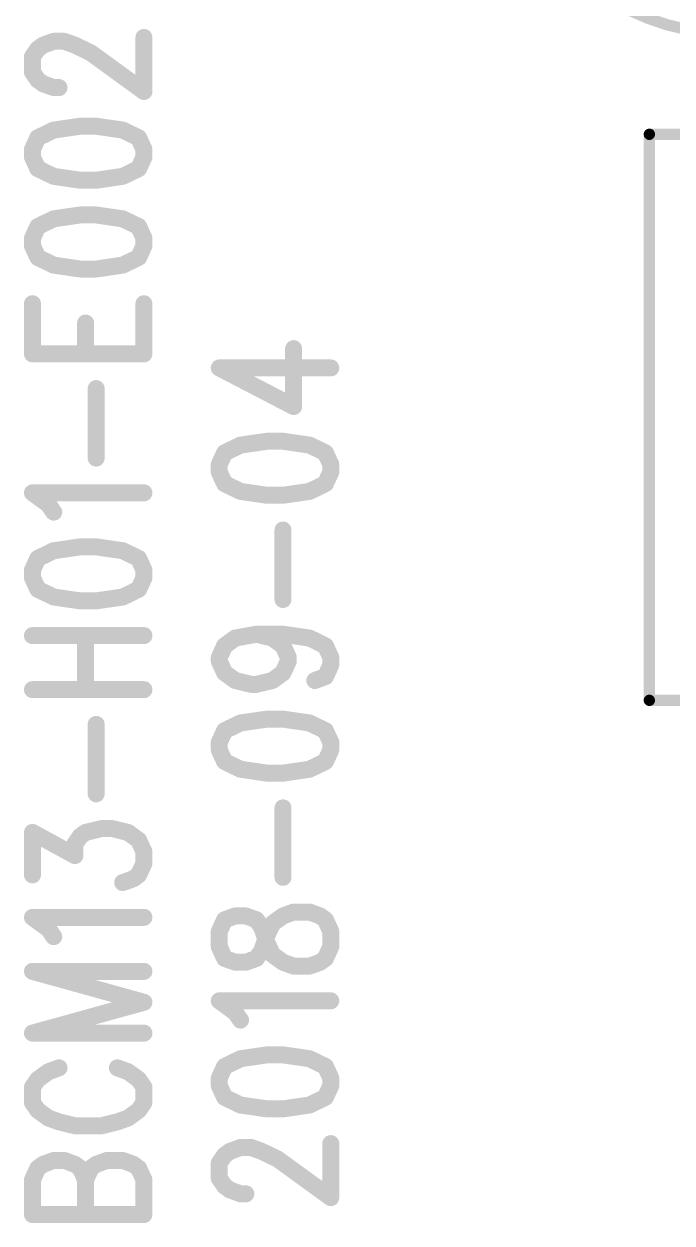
# Model space of a CAD drawing. Extents: x 97 to 206, y 100 to 175.
# Drawn here: x 116.23 to 121.95, y 129.88 to 140.47 of the extents above; entities that cross this region are included whole.
import ezdxf

# ---------------------------------------------------------------- set-up
doc = ezdxf.new("R2010")
doc.units = 0
doc.layers.get('0').update_dxf_attribs({"linetype": 'CONTINUOUS'})
doc.layers.add('SILK-TOP_PHO', color=9, linetype='CONTINUOUS')

# ---------------------------------------------------------------- blocks, each defined once
blk = doc.blocks.new('ROUND_1')
at = {"const_width": 0.050038}
blk.add_lwpolyline([(-0.025018, 0, 1), (0.025018, 0, 1)], format="xyb", close=True, dxfattribs=at)
blk = doc.blocks.new('ROUND_61')
at = {"const_width": 0.075056}
blk.add_lwpolyline([(-0.037528, 0, 1), (0.037528, 0, 1)], format="xyb", close=True, dxfattribs=at)

msp = doc.modelspace()

# ---------------------------------------------------------------- linework, layer by layer
at = {"layer": 'SILK-TOP_PHO', "const_width": 0.100076}
msp.add_lwpolyline([(120.458738, 142.38986, 0.4142136), (122.458734, 140.389864)], format="xyb", dxfattribs=at)
at = {"layer": 'SILK-TOP_PHO'}
for points, const_width in [([(116.34851, 140.253466), (116.395246, 140.287502)], 0.150114), ([(116.395246, 140.287502), (116.488972, 140.321538)], 0.150114), ([(116.488972, 140.321538), (116.582698, 140.321538)], 0.150114), ([(116.582698, 140.321538), (116.676678, 140.287502)], 0.150114), ([(116.676678, 140.287502), (116.81714, 140.21943)], 0.150114), ([(117.286024, 139.878308), (117.286024, 140.355574)], 0.150114), ([(116.30152, 140.18514), (116.34851, 140.253466)], 0.150114), ([(116.30152, 140.048742), (116.30152, 140.18514)], 0.150114), ([(116.81714, 140.21943), (117.286024, 139.878308)], 0.150114), ([(116.34851, 139.98067), (116.30152, 140.048742)], 0.150114), ([(116.395246, 139.946634), (116.34851, 139.98067)], 0.150114), ([(116.488972, 139.912598), (116.395246, 139.946634)], 0.150114), ([(116.535962, 139.912598), (116.488972, 139.912598)], 0.150114), ([(116.488972, 139.53744), (116.34851, 139.469368)], 0.150114), ([(116.723414, 139.571476), (116.488972, 139.53744)], 0.150114), ([(116.86413, 139.571476), (116.723414, 139.571476)], 0.150114), ([(117.098318, 139.53744), (116.86413, 139.571476)], 0.150114), ([(117.239034, 139.469368), (117.098318, 139.53744)], 0.150114), ([(116.34851, 139.469368), (116.30152, 139.367006)], 0.150114), ([(117.286024, 139.367006), (117.239034, 139.469368)], 0.150114), ([(121.750074, 134.500112), (121.750074, 139.500102)], 0.100076), ([(121.750074, 139.500102), (125.24994, 139.500102)], 0.100076), ([(116.30152, 139.367006), (116.30152, 139.298934)], 0.150114), ([(117.286024, 139.298934), (117.286024, 139.367006)], 0.150114), ([(116.30152, 139.298934), (116.34851, 139.196572)], 0.150114), ([(117.239034, 139.196572), (117.286024, 139.298934)], 0.150114), ([(116.34851, 139.196572), (116.488972, 139.1285)], 0.150114), ([(116.488972, 139.1285), (116.723414, 139.09421)], 0.150114), ([(116.86413, 139.09421), (117.098318, 139.1285)], 0.150114), ([(117.098318, 139.1285), (117.239034, 139.196572)], 0.150114), ([(116.723414, 139.09421), (116.86413, 139.09421)], 0.150114), ([(116.723414, 138.787378), (116.488972, 138.753342)], 0.150114), ([(116.86413, 138.787378), (116.723414, 138.787378)], 0.150114), ([(117.098318, 138.753342), (116.86413, 138.787378)], 0.150114), ([(116.34851, 138.68527), (116.30152, 138.582908)], 0.150114), ([(116.488972, 138.753342), (116.34851, 138.68527)], 0.150114), ([(117.239034, 138.68527), (117.098318, 138.753342)], 0.150114), ([(117.286024, 138.582908), (117.239034, 138.68527)], 0.150114), ([(116.30152, 138.582908), (116.30152, 138.514836)], 0.150114), ([(117.286024, 138.514836), (117.286024, 138.582908)], 0.150114), ([(116.30152, 138.514836), (116.34851, 138.412474)], 0.150114), ([(117.239034, 138.412474), (117.286024, 138.514836)], 0.150114), ([(116.34851, 138.412474), (116.488972, 138.344402)], 0.150114), ([(117.098318, 138.344402), (117.239034, 138.412474)], 0.150114), ([(116.488972, 138.344402), (116.723414, 138.310112)], 0.150114), ([(116.723414, 138.310112), (116.86413, 138.310112)], 0.150114), ([(116.86413, 138.310112), (117.098318, 138.344402)], 0.150114), ([(116.30152, 137.560304), (116.30152, 138.003534)], 0.150114), ([(117.286024, 137.560304), (117.286024, 138.003534)], 0.150114), ([(116.770404, 137.560304), (116.770404, 137.832846)], 0.150114), ([(116.30152, 137.560304), (117.286024, 137.560304)], 0.150114), ([(118.60784, 137.095484), (118.60784, 137.606786)], 0.150114), ([(117.951504, 137.436352), (118.60784, 137.095484)], 0.150114), ([(117.951504, 137.436352), (118.936008, 137.436352)], 0.150114), ([(116.86413, 136.639808), (116.86413, 137.253472)], 0.150114), ([(118.373398, 136.788652), (118.138956, 136.754616)], 0.150114), ([(118.514114, 136.788652), (118.373398, 136.788652)], 0.150114), ([(118.748556, 136.754616), (118.514114, 136.788652)], 0.150114), ([(117.998494, 136.68629), (117.951504, 136.584182)], 0.150114), ([(118.138956, 136.754616), (117.998494, 136.68629)], 0.150114), ([(118.889018, 136.68629), (118.748556, 136.754616)], 0.150114), ([(118.936008, 136.584182), (118.889018, 136.68629)], 0.150114), ([(117.951504, 136.584182), (117.951504, 136.515856)], 0.150114), ([(118.936008, 136.515856), (118.936008, 136.584182)], 0.150114), ([(117.951504, 136.515856), (117.998494, 136.413748)], 0.150114), ([(118.889018, 136.413748), (118.936008, 136.515856)], 0.150114), ([(117.998494, 136.413748), (118.138956, 136.345422)], 0.150114), ([(118.748556, 136.345422), (118.889018, 136.413748)], 0.150114), ([(116.442236, 136.230614), (116.30152, 136.332976)], 0.150114), ([(116.30152, 136.332976), (117.286024, 136.332976)], 0.150114), ([(118.138956, 136.345422), (118.373398, 136.311386)], 0.150114), ([(118.373398, 136.311386), (118.514114, 136.311386)], 0.150114), ([(118.514114, 136.311386), (118.748556, 136.345422)], 0.150114), ([(116.488972, 136.162542), (116.442236, 136.230614)], 0.150114), ([(118.514114, 135.39089), (118.514114, 136.004554)], 0.150114), ([(116.488972, 135.821674), (116.34851, 135.753348)], 0.150114), ([(116.723414, 135.85571), (116.488972, 135.821674)], 0.150114), ([(116.86413, 135.85571), (116.723414, 135.85571)], 0.150114), ([(117.098318, 135.821674), (116.86413, 135.85571)], 0.150114), ([(117.239034, 135.753348), (117.098318, 135.821674)], 0.150114), ([(116.34851, 135.753348), (116.30152, 135.65124)], 0.150114), ([(117.286024, 135.65124), (117.239034, 135.753348)], 0.150114), ([(116.30152, 135.65124), (116.30152, 135.582914)], 0.150114), ([(117.286024, 135.582914), (117.286024, 135.65124)], 0.150114), ([(116.30152, 135.582914), (116.34851, 135.480806)], 0.150114), ([(117.239034, 135.480806), (117.286024, 135.582914)], 0.150114), ([(116.34851, 135.480806), (116.488972, 135.41248)], 0.150114), ([(116.488972, 135.41248), (116.723414, 135.378444)], 0.150114), ([(116.86413, 135.378444), (117.098318, 135.41248)], 0.150114), ([(117.098318, 135.41248), (117.239034, 135.480806)], 0.150114), ([(116.723414, 135.378444), (116.86413, 135.378444)], 0.150114), ([(118.09222, 135.050022), (118.279672, 135.084058)], 0.150114), ([(118.279672, 135.084058), (118.420388, 135.050022)], 0.150114), ([(118.279672, 135.084058), (118.514114, 135.084058)], 0.150114), ([(118.514114, 135.084058), (118.748556, 135.050022)], 0.150114), ([(116.30152, 135.071612), (117.286024, 135.071612)], 0.150114), ([(116.770404, 134.594346), (116.770404, 135.071612)], 0.150114), ([(117.951504, 134.879588), (117.998494, 134.981696)], 0.150114), ([(117.998494, 134.981696), (118.09222, 135.050022)], 0.150114), ([(118.420388, 135.050022), (118.514114, 134.981696)], 0.150114), ([(118.514114, 134.981696), (118.56085, 134.879588)], 0.150114), ([(118.748556, 135.050022), (118.889018, 134.981696)], 0.150114), ([(118.889018, 134.981696), (118.936008, 134.879588)], 0.150114), ([(117.951504, 134.845552), (117.951504, 134.879588)], 0.150114), ([(118.56085, 134.879588), (118.56085, 134.845552)], 0.150114), ([(118.936008, 134.879588), (118.936008, 134.811262)], 0.150114), ([(117.998494, 134.74319), (117.951504, 134.845552)], 0.150114), ([(118.56085, 134.845552), (118.514114, 134.74319)], 0.150114), ([(118.936008, 134.811262), (118.889018, 134.709154)], 0.150114), ([(118.09222, 134.675118), (117.998494, 134.74319)], 0.150114), ([(118.232936, 134.640828), (118.09222, 134.675118)], 0.150114), ([(118.420388, 134.675118), (118.279672, 134.640828)], 0.150114), ([(118.514114, 134.74319), (118.420388, 134.675118)], 0.150114), ([(118.889018, 134.709154), (118.795292, 134.675118)], 0.150114), ([(116.30152, 134.594346), (117.286024, 134.594346)], 0.150114), ([(118.279672, 134.640828), (118.232936, 134.640828)], 0.150114), ([(128.75006, 134.500112), (121.750074, 134.500112)], 0.100076), ([(116.86413, 133.67385), (116.86413, 134.287514)], 0.150114), ([(117.998494, 134.231888), (117.951504, 134.129526)], 0.150114), ([(118.138956, 134.29996), (117.998494, 134.231888)], 0.150114), ([(118.373398, 134.333996), (118.138956, 134.29996)], 0.150114), ([(118.514114, 134.333996), (118.373398, 134.333996)], 0.150114), ([(118.748556, 134.29996), (118.514114, 134.333996)], 0.150114), ([(118.889018, 134.231888), (118.748556, 134.29996)], 0.150114), ([(118.936008, 134.129526), (118.889018, 134.231888)], 0.150114), ([(117.951504, 134.129526), (117.951504, 134.061454)], 0.150114), ([(118.936008, 134.061454), (118.936008, 134.129526)], 0.150114), ([(117.951504, 134.061454), (117.998494, 133.959092)], 0.150114), ([(118.889018, 133.959092), (118.936008, 134.061454)], 0.150114), ([(117.998494, 133.959092), (118.138956, 133.89102)], 0.150114), ([(118.748556, 133.89102), (118.889018, 133.959092)], 0.150114), ([(118.138956, 133.89102), (118.373398, 133.85673)], 0.150114), ([(118.373398, 133.85673), (118.514114, 133.85673)], 0.150114), ([(118.514114, 133.85673), (118.748556, 133.89102)], 0.150114), ([(118.514114, 132.936488), (118.514114, 133.549898)], 0.150114), ([(116.30152, 132.958078), (116.30152, 133.332982)], 0.150114), ([(116.30152, 133.332982), (116.676678, 133.128512)], 0.150114), ([(116.676678, 133.23062), (116.723414, 133.298946)], 0.150114), ([(116.723414, 133.298946), (116.770404, 133.332982)], 0.150114), ([(116.770404, 133.332982), (116.910866, 133.367018)], 0.150114), ([(116.910866, 133.367018), (117.004592, 133.367018)], 0.150114), ([(117.004592, 133.367018), (117.145308, 133.332982)], 0.150114), ([(117.145308, 133.332982), (117.239034, 133.264656)], 0.150114), ([(116.676678, 133.128512), (116.676678, 133.23062)], 0.150114), ([(117.239034, 133.264656), (117.286024, 133.162548)], 0.150114), ([(117.286024, 133.162548), (117.286024, 133.060186)], 0.150114), ([(117.239034, 132.958078), (117.192298, 132.923788)], 0.150114), ([(117.286024, 133.060186), (117.239034, 132.958078)], 0.150114), ([(117.192298, 132.923788), (117.098318, 132.889752)], 0.150114), ([(116.442236, 132.480558), (116.30152, 132.58292)], 0.150114), ([(116.30152, 132.58292), (117.286024, 132.58292)], 0.150114), ([(117.998494, 132.56133), (117.951504, 132.458968)], 0.150114), ([(118.09222, 132.595366), (117.998494, 132.56133)], 0.150114), ([(118.185946, 132.595366), (118.09222, 132.595366)], 0.150114), ([(118.279672, 132.56133), (118.185946, 132.595366)], 0.150114), ([(118.326662, 132.493258), (118.279672, 132.56133)], 0.150114), ([(118.420388, 132.527294), (118.514114, 132.595366)], 0.150114), ([(118.514114, 132.595366), (118.60784, 132.629656)], 0.150114), ([(118.60784, 132.629656), (118.748556, 132.629656)], 0.150114), ([(118.748556, 132.629656), (118.842282, 132.595366)], 0.150114), ([(118.842282, 132.595366), (118.889018, 132.56133)], 0.150114), ([(118.889018, 132.56133), (118.936008, 132.458968)], 0.150114), ([(116.488972, 132.412486), (116.442236, 132.480558)], 0.150114), ([(117.951504, 132.458968), (117.951504, 132.322824)], 0.150114), ([(118.373398, 132.35686), (118.326662, 132.493258)], 0.150114), ([(118.373398, 132.424932), (118.420388, 132.527294)], 0.150114), ([(118.936008, 132.458968), (118.936008, 132.322824)], 0.150114), ([(117.951504, 132.322824), (117.998494, 132.220462)], 0.150114), ([(118.326662, 132.288534), (118.373398, 132.424932)], 0.150114), ([(118.420388, 132.254498), (118.373398, 132.35686)], 0.150114), ([(118.936008, 132.322824), (118.889018, 132.220462)], 0.150114), ([(117.998494, 132.220462), (118.09222, 132.186426)], 0.150114), ([(118.185946, 132.186426), (118.279672, 132.220462)], 0.150114), ([(118.279672, 132.220462), (118.326662, 132.288534)], 0.150114), ([(118.514114, 132.186426), (118.420388, 132.254498)], 0.150114), ([(118.889018, 132.220462), (118.842282, 132.186426)], 0.150114), ([(118.09222, 132.186426), (118.185946, 132.186426)], 0.150114), ([(118.60784, 132.15239), (118.514114, 132.186426)], 0.150114), ([(118.748556, 132.15239), (118.60784, 132.15239)], 0.150114), ([(118.842282, 132.186426), (118.748556, 132.15239)], 0.150114), ([(116.30152, 132.105654), (117.286024, 131.832858)], 0.150114), ([(116.30152, 132.105654), (117.286024, 132.105654)], 0.150114), ([(116.30152, 131.560316), (117.286024, 131.832858)], 0.150114), ([(118.09222, 131.743196), (117.951504, 131.845558)], 0.150114), ([(117.951504, 131.845558), (118.936008, 131.845558)], 0.150114), ([(118.138956, 131.675124), (118.09222, 131.743196)], 0.150114), ([(116.30152, 131.560316), (117.286024, 131.560316)], 0.150114), ([(117.998494, 131.26593), (117.951504, 131.163568)], 0.150114), ([(118.138956, 131.334002), (117.998494, 131.26593)], 0.150114), ([(118.373398, 131.368292), (118.138956, 131.334002)], 0.150114), ([(118.514114, 131.368292), (118.373398, 131.368292)], 0.150114), ([(118.748556, 131.334002), (118.514114, 131.368292)], 0.150114), ([(118.889018, 131.26593), (118.748556, 131.334002)], 0.150114), ([(118.936008, 131.163568), (118.889018, 131.26593)], 0.150114), ([(116.442236, 131.219194), (116.34851, 131.151122)], 0.150114), ([(116.535962, 131.253484), (116.442236, 131.219194)], 0.150114), ([(117.145308, 131.219194), (117.051582, 131.253484)], 0.150114), ([(117.239034, 131.151122), (117.145308, 131.219194)], 0.150114), ([(117.951504, 131.163568), (117.951504, 131.095496)], 0.150114), ([(118.936008, 131.095496), (118.936008, 131.163568)], 0.150114), ([(116.34851, 131.151122), (116.30152, 131.08305)], 0.150114), ([(116.30152, 131.08305), (116.30152, 130.946652)], 0.150114), ([(117.286024, 131.08305), (117.239034, 131.151122)], 0.150114), ([(117.286024, 130.946652), (117.286024, 131.08305)], 0.150114), ([(117.951504, 131.095496), (117.998494, 130.993134)], 0.150114), ([(118.889018, 130.993134), (118.936008, 131.095496)], 0.150114), ([(116.30152, 130.946652), (116.34851, 130.878326)], 0.150114), ([(117.239034, 130.878326), (117.286024, 130.946652)], 0.150114), ([(117.998494, 130.993134), (118.138956, 130.925062)], 0.150114), ([(118.748556, 130.925062), (118.889018, 130.993134)], 0.150114), ([(116.34851, 130.878326), (116.442236, 130.810254)], 0.150114), ([(117.145308, 130.810254), (117.239034, 130.878326)], 0.150114), ([(118.138956, 130.925062), (118.373398, 130.891026)], 0.150114), ([(118.373398, 130.891026), (118.514114, 130.891026)], 0.150114), ([(118.514114, 130.891026), (118.748556, 130.925062)], 0.150114), ([(116.442236, 130.810254), (116.535962, 130.776218)], 0.150114), ([(116.535962, 130.776218), (116.676678, 130.741928)], 0.150114), ([(116.676678, 130.741928), (116.910866, 130.741928)], 0.150114), ([(116.910866, 130.741928), (117.051582, 130.776218)], 0.150114), ([(117.051582, 130.776218), (117.145308, 130.810254)], 0.150114), ([(118.04523, 130.515868), (118.138956, 130.549904)], 0.150114), ([(118.138956, 130.549904), (118.232936, 130.549904)], 0.150114), ([(118.232936, 130.549904), (118.326662, 130.515868)], 0.150114), ([(118.936008, 130.106928), (118.936008, 130.584194)], 0.150114), ([(116.395246, 130.40106), (116.488972, 130.43535)], 0.150114), ([(116.488972, 130.43535), (116.582698, 130.43535)], 0.150114), ([(116.582698, 130.43535), (116.676678, 130.40106)], 0.150114), ([(116.86413, 130.40106), (116.957856, 130.43535)], 0.150114), ([(116.957856, 130.43535), (117.098318, 130.43535)], 0.150114), ([(117.098318, 130.43535), (117.192298, 130.40106)], 0.150114), ([(117.951504, 130.41376), (117.998494, 130.481832)], 0.150114), ([(117.998494, 130.481832), (118.04523, 130.515868)], 0.150114), ([(118.326662, 130.515868), (118.467124, 130.447796)], 0.150114), ([(118.467124, 130.447796), (118.936008, 130.106928)], 0.150114), ([(116.30152, 130.264662), (116.34851, 130.367024)], 0.150114), ([(116.34851, 130.367024), (116.395246, 130.40106)], 0.150114), ([(116.676678, 130.40106), (116.723414, 130.367024)], 0.150114), ([(116.723414, 130.367024), (116.770404, 130.264662)], 0.150114), ([(116.770404, 130.264662), (116.81714, 130.367024)], 0.150114), ([(116.81714, 130.367024), (116.86413, 130.40106)], 0.150114), ([(117.192298, 130.40106), (117.239034, 130.367024)], 0.150114), ([(117.239034, 130.367024), (117.286024, 130.264662)], 0.150114), ([(117.951504, 130.277362), (117.951504, 130.41376)], 0.150114), ([(116.30152, 129.95783), (116.30152, 130.264662)], 0.150114), ([(116.770404, 129.95783), (116.770404, 130.264662)], 0.150114), ([(117.286024, 130.264662), (117.286024, 129.95783)], 0.150114), ([(117.998494, 130.209036), (117.951504, 130.277362)], 0.150114), ([(118.04523, 130.175), (117.998494, 130.209036)], 0.150114), ([(118.138956, 130.140964), (118.04523, 130.175)], 0.150114), ([(118.185946, 130.140964), (118.138956, 130.140964)], 0.150114), ([(116.30152, 129.95783), (117.286024, 129.95783)], 0.150114)]:
    msp.add_lwpolyline(points, dxfattribs=dict(at, const_width=const_width))

# ---------------------------------------------------------------- block references
for name, p in [('ROUND_61', (116.395246, 140.287502)), ('ROUND_61', (116.488972, 140.321538)), ('ROUND_61', (116.582698, 140.321538)), ('ROUND_61', (116.676678, 140.287502)), ('ROUND_61', (117.286024, 140.355574)), ('ROUND_61', (116.30152, 140.18514)), ('ROUND_61', (116.34851, 140.253466)), ('ROUND_61', (116.81714, 140.21943)), ('ROUND_61', (116.30152, 140.048742)), ('ROUND_61', (116.34851, 139.98067)), ('ROUND_61', (116.395246, 139.946634)), ('ROUND_61', (116.488972, 139.912598)), ('ROUND_61', (116.535962, 139.912598)), ('ROUND_61', (117.286024, 139.878308)), ('ROUND_61', (116.488972, 139.53744)), ('ROUND_61', (116.723414, 139.571476)), ('ROUND_61', (116.86413, 139.571476)), ('ROUND_61', (117.098318, 139.53744)), ('ROUND_61', (116.34851, 139.469368)), ('ROUND_61', (117.239034, 139.469368)), ('ROUND_1', (121.750074, 139.500102)), ('ROUND_61', (116.30152, 139.367006)), ('ROUND_61', (117.286024, 139.367006)), ('ROUND_61', (116.30152, 139.298934)), ('ROUND_61', (116.30152, 139.298934)), ('ROUND_61', (117.286024, 139.298934)), ('ROUND_61', (116.34851, 139.196572)), ('ROUND_61', (116.488972, 139.1285)), ('ROUND_61', (117.098318, 139.1285)), ('ROUND_61', (117.239034, 139.196572)), ('ROUND_61', (116.723414, 139.09421)), ('ROUND_61', (116.86413, 139.09421)), ('ROUND_61', (116.723414, 138.787378)), ('ROUND_61', (116.86413, 138.787378)), ('ROUND_61', (116.34851, 138.68527)), ('ROUND_61', (116.488972, 138.753342)), ('ROUND_61', (117.098318, 138.753342)), ('ROUND_61', (117.239034, 138.68527)), ('ROUND_61', (116.30152, 138.582908)), ('ROUND_61', (117.286024, 138.582908)), ('ROUND_61', (116.30152, 138.514836)), ('ROUND_61', (116.30152, 138.514836)), ('ROUND_61', (117.286024, 138.514836)), ('ROUND_61', (116.34851, 138.412474)), ('ROUND_61', (117.239034, 138.412474)), ('ROUND_61', (116.488972, 138.344402)), ('ROUND_61', (116.723414, 138.310112)), ('ROUND_61', (116.86413, 138.310112)), ('ROUND_61', (117.098318, 138.344402)), ('ROUND_61', (116.30152, 138.003534)), ('ROUND_61', (117.286024, 138.003534)), ('ROUND_61', (116.770404, 137.832846)), ('ROUND_61', (116.30152, 137.560304)), ('ROUND_61', (116.30152, 137.560304)), ('ROUND_61', (116.770404, 137.560304)), ('ROUND_61', (117.286024, 137.560304)), ('ROUND_61', (117.286024, 137.560304)), ('ROUND_61', (118.60784, 137.606786)), ('ROUND_61', (117.951504, 137.436352)), ('ROUND_61', (117.951504, 137.436352)), ('ROUND_61', (118.936008, 137.436352)), ('ROUND_61', (116.86413, 137.253472)), ('ROUND_61', (118.60784, 137.095484)), ('ROUND_61', (118.373398, 136.788652)), ('ROUND_61', (118.514114, 136.788652)), ('ROUND_61', (117.998494, 136.68629)), ('ROUND_61', (118.138956, 136.754616)), ('ROUND_61', (118.748556, 136.754616)), ('ROUND_61', (118.889018, 136.68629)), ('ROUND_61', (116.86413, 136.639808)), ('ROUND_61', (117.951504, 136.584182)), ('ROUND_61', (118.936008, 136.584182)), ('ROUND_61', (117.951504, 136.515856)), ('ROUND_61', (117.951504, 136.515856)), ('ROUND_61', (118.936008, 136.515856)), ('ROUND_61', (117.998494, 136.413748)), ('ROUND_61', (118.889018, 136.413748)), ('ROUND_61', (116.30152, 136.332976)), ('ROUND_61', (117.286024, 136.332976)), ('ROUND_61', (118.138956, 136.345422)), ('ROUND_61', (118.373398, 136.311386)), ('ROUND_61', (118.514114, 136.311386)), ('ROUND_61', (118.748556, 136.345422)), ('ROUND_61', (116.442236, 136.230614)), ('ROUND_61', (116.488972, 136.162542)), ('ROUND_61', (118.514114, 136.004554)), ('ROUND_61', (116.488972, 135.821674)), ('ROUND_61', (116.723414, 135.85571)), ('ROUND_61', (116.86413, 135.85571)), ('ROUND_61', (117.098318, 135.821674)), ('ROUND_61', (116.34851, 135.753348)), ('ROUND_61', (117.239034, 135.753348)), ('ROUND_61', (116.30152, 135.65124)), ('ROUND_61', (117.286024, 135.65124)), ('ROUND_61', (116.30152, 135.582914)), ('ROUND_61', (116.30152, 135.582914)), ('ROUND_61', (117.286024, 135.582914)), ('ROUND_61', (116.34851, 135.480806)), ('ROUND_61', (116.488972, 135.41248)), ('ROUND_61', (117.098318, 135.41248)), ('ROUND_61', (117.239034, 135.480806)), ('ROUND_61', (116.723414, 135.378444)), ('ROUND_61', (116.86413, 135.378444)), ('ROUND_61', (118.514114, 135.39089)), ('ROUND_61', (118.279672, 135.084058)), ('ROUND_61', (118.279672, 135.084058)), ('ROUND_61', (118.514114, 135.084058)), ('ROUND_61', (116.30152, 135.071612)), ('ROUND_61', (116.770404, 135.071612)), ('ROUND_61', (117.286024, 135.071612)), ('ROUND_61', (117.998494, 134.981696)), ('ROUND_61', (118.09222, 135.050022)), ('ROUND_61', (118.420388, 135.050022)), ('ROUND_61', (118.514114, 134.981696)), ('ROUND_61', (118.748556, 135.050022)), ('ROUND_61', (118.889018, 134.981696)), ('ROUND_61', (117.951504, 134.879588)), ('ROUND_61', (118.56085, 134.879588)), ('ROUND_61', (118.936008, 134.879588)), ('ROUND_61', (117.951504, 134.845552)), ('ROUND_61', (118.56085, 134.845552)), ('ROUND_61', (118.936008, 134.811262)), ('ROUND_61', (117.998494, 134.74319)), ('ROUND_61', (118.09222, 134.675118)), ('ROUND_61', (118.420388, 134.675118)), ('ROUND_61', (118.514114, 134.74319)), ('ROUND_61', (118.795292, 134.675118)), ('ROUND_61', (118.889018, 134.709154)), ('ROUND_61', (116.30152, 134.594346)), ('ROUND_61', (116.770404, 134.594346)), ('ROUND_61', (117.286024, 134.594346)), ('ROUND_61', (118.232936, 134.640828)), ('ROUND_61', (118.279672, 134.640828)), ('ROUND_1', (121.750074, 134.500112)), ('ROUND_61', (116.86413, 134.287514)), ('ROUND_61', (117.998494, 134.231888)), ('ROUND_61', (118.138956, 134.29996)), ('ROUND_61', (118.373398, 134.333996)), ('ROUND_61', (118.514114, 134.333996)), ('ROUND_61', (118.748556, 134.29996)), ('ROUND_61', (118.889018, 134.231888)), ('ROUND_61', (117.951504, 134.129526)), ('ROUND_61', (118.936008, 134.129526)), ('ROUND_61', (117.951504, 134.061454)), ('ROUND_61', (117.951504, 134.061454)), ('ROUND_61', (118.936008, 134.061454)), ('ROUND_61', (117.998494, 133.959092)), ('ROUND_61', (118.889018, 133.959092)), ('ROUND_61', (118.138956, 133.89102)), ('ROUND_61', (118.373398, 133.85673)), ('ROUND_61', (118.514114, 133.85673)), ('ROUND_61', (118.748556, 133.89102)), ('ROUND_61', (116.86413, 133.67385)), ('ROUND_61', (118.514114, 133.549898)), ('ROUND_61', (116.30152, 133.332982)), ('ROUND_61', (116.723414, 133.298946)), ('ROUND_61', (116.770404, 133.332982)), ('ROUND_61', (116.910866, 133.367018)), ('ROUND_61', (117.004592, 133.367018)), ('ROUND_61', (117.145308, 133.332982)), ('ROUND_61', (116.676678, 133.23062)), ('ROUND_61', (117.239034, 133.264656)), ('ROUND_61', (116.676678, 133.128512)), ('ROUND_61', (117.286024, 133.162548)), ('ROUND_61', (116.30152, 132.958078)), ('ROUND_61', (117.239034, 132.958078)), ('ROUND_61', (117.286024, 133.060186)), ('ROUND_61', (117.098318, 132.889752)), ('ROUND_61', (117.192298, 132.923788)), ('ROUND_61', (118.514114, 132.936488)), ('ROUND_61', (116.30152, 132.58292)), ('ROUND_61', (117.286024, 132.58292)), ('ROUND_61', (117.998494, 132.56133)), ('ROUND_61', (118.09222, 132.595366)), ('ROUND_61', (118.185946, 132.595366)), ('ROUND_61', (118.279672, 132.56133)), ('ROUND_61', (118.514114, 132.595366)), ('ROUND_61', (118.60784, 132.629656)), ('ROUND_61', (118.748556, 132.629656)), ('ROUND_61', (118.842282, 132.595366)), ('ROUND_61', (118.889018, 132.56133)), ('ROUND_61', (116.442236, 132.480558)), ('ROUND_61', (117.951504, 132.458968)), ('ROUND_61', (118.326662, 132.493258)), ('ROUND_61', (118.420388, 132.527294)), ('ROUND_61', (118.936008, 132.458968)), ('ROUND_61', (116.488972, 132.412486)), ('ROUND_61', (117.951504, 132.322824)), ('ROUND_61', (117.951504, 132.322824)), ('ROUND_61', (118.373398, 132.424932)), ('ROUND_61', (118.373398, 132.35686)), ('ROUND_61', (118.936008, 132.322824)), ('ROUND_61', (117.998494, 132.220462)), ('ROUND_61', (118.279672, 132.220462)), ('ROUND_61', (118.326662, 132.288534)), ('ROUND_61', (118.420388, 132.254498)), ('ROUND_61', (118.889018, 132.220462)), ('ROUND_61', (118.09222, 132.186426)), ('ROUND_61', (118.185946, 132.186426)), ('ROUND_61', (118.514114, 132.186426)), ('ROUND_61', (118.60784, 132.15239)), ('ROUND_61', (118.748556, 132.15239)), ('ROUND_61', (118.842282, 132.186426)), ('ROUND_61', (116.30152, 132.105654)), ('ROUND_61', (116.30152, 132.105654)), ('ROUND_61', (117.286024, 132.105654)), ('ROUND_61', (117.286024, 131.832858)), ('ROUND_61', (117.286024, 131.832858)), ('ROUND_61', (117.951504, 131.845558)), ('ROUND_61', (118.936008, 131.845558)), ('ROUND_61', (118.09222, 131.743196)), ('ROUND_61', (118.138956, 131.675124)), ('ROUND_61', (116.30152, 131.560316)), ('ROUND_61', (116.30152, 131.560316)), ('ROUND_61', (117.286024, 131.560316)), ('ROUND_61', (117.998494, 131.26593)), ('ROUND_61', (118.138956, 131.334002)), ('ROUND_61', (118.373398, 131.368292)), ('ROUND_61', (118.514114, 131.368292)), ('ROUND_61', (118.748556, 131.334002)), ('ROUND_61', (118.889018, 131.26593)), ('ROUND_61', (116.442236, 131.219194)), ('ROUND_61', (116.535962, 131.253484)), ('ROUND_61', (117.051582, 131.253484)), ('ROUND_61', (117.145308, 131.219194)), ('ROUND_61', (117.951504, 131.163568)), ('ROUND_61', (118.936008, 131.163568)), ('ROUND_61', (116.30152, 131.08305)), ('ROUND_61', (116.34851, 131.151122)), ('ROUND_61', (117.239034, 131.151122)), ('ROUND_61', (117.286024, 131.08305)), ('ROUND_61', (117.951504, 131.095496)), ('ROUND_61', (117.951504, 131.095496)), ('ROUND_61', (118.936008, 131.095496)), ('ROUND_61', (116.30152, 130.946652)), ('ROUND_61', (117.286024, 130.946652)), ('ROUND_61', (117.998494, 130.993134)), ('ROUND_61', (118.889018, 130.993134)), ('ROUND_61', (116.34851, 130.878326)), ('ROUND_61', (117.239034, 130.878326)), ('ROUND_61', (118.138956, 130.925062)), ('ROUND_61', (118.373398, 130.891026)), ('ROUND_61', (118.514114, 130.891026)), ('ROUND_61', (118.748556, 130.925062)), ('ROUND_61', (116.442236, 130.810254)), ('ROUND_61', (116.535962, 130.776218)), ('ROUND_61', (116.676678, 130.741928)), ('ROUND_61', (116.910866, 130.741928)), ('ROUND_61', (117.051582, 130.776218)), ('ROUND_61', (117.145308, 130.810254)), ('ROUND_61', (118.138956, 130.549904)), ('ROUND_61', (118.232936, 130.549904)), ('ROUND_61', (118.936008, 130.584194)), ('ROUND_61', (116.488972, 130.43535)), ('ROUND_61', (116.582698, 130.43535)), ('ROUND_61', (116.957856, 130.43535)), ('ROUND_61', (117.098318, 130.43535)), ('ROUND_61', (117.998494, 130.481832)), ('ROUND_61', (118.04523, 130.515868)), ('ROUND_61', (118.326662, 130.515868)), ('ROUND_61', (118.467124, 130.447796)), ('ROUND_61', (116.34851, 130.367024)), ('ROUND_61', (116.395246, 130.40106)), ('ROUND_61', (116.676678, 130.40106)), ('ROUND_61', (116.723414, 130.367024)), ('ROUND_61', (116.81714, 130.367024)), ('ROUND_61', (116.86413, 130.40106)), ('ROUND_61', (117.192298, 130.40106)), ('ROUND_61', (117.239034, 130.367024)), ('ROUND_61', (117.951504, 130.41376)), ('ROUND_61', (116.30152, 130.264662)), ('ROUND_61', (116.770404, 130.264662)), ('ROUND_61', (116.770404, 130.264662)), ('ROUND_61', (117.286024, 130.264662)), ('ROUND_61', (117.951504, 130.277362)), ('ROUND_61', (117.998494, 130.209036)), ('ROUND_61', (118.04523, 130.175)), ('ROUND_61', (118.138956, 130.140964)), ('ROUND_61', (118.185946, 130.140964)), ('ROUND_61', (118.936008, 130.106928)), ('ROUND_61', (116.30152, 129.95783)), ('ROUND_61', (116.30152, 129.95783)), ('ROUND_61', (116.770404, 129.95783)), ('ROUND_61', (117.286024, 129.95783)), ('ROUND_61', (117.286024, 129.95783))]:
    msp.add_blockref(name, p, dxfattribs=at)

doc.saveas('drawing.dxf')
